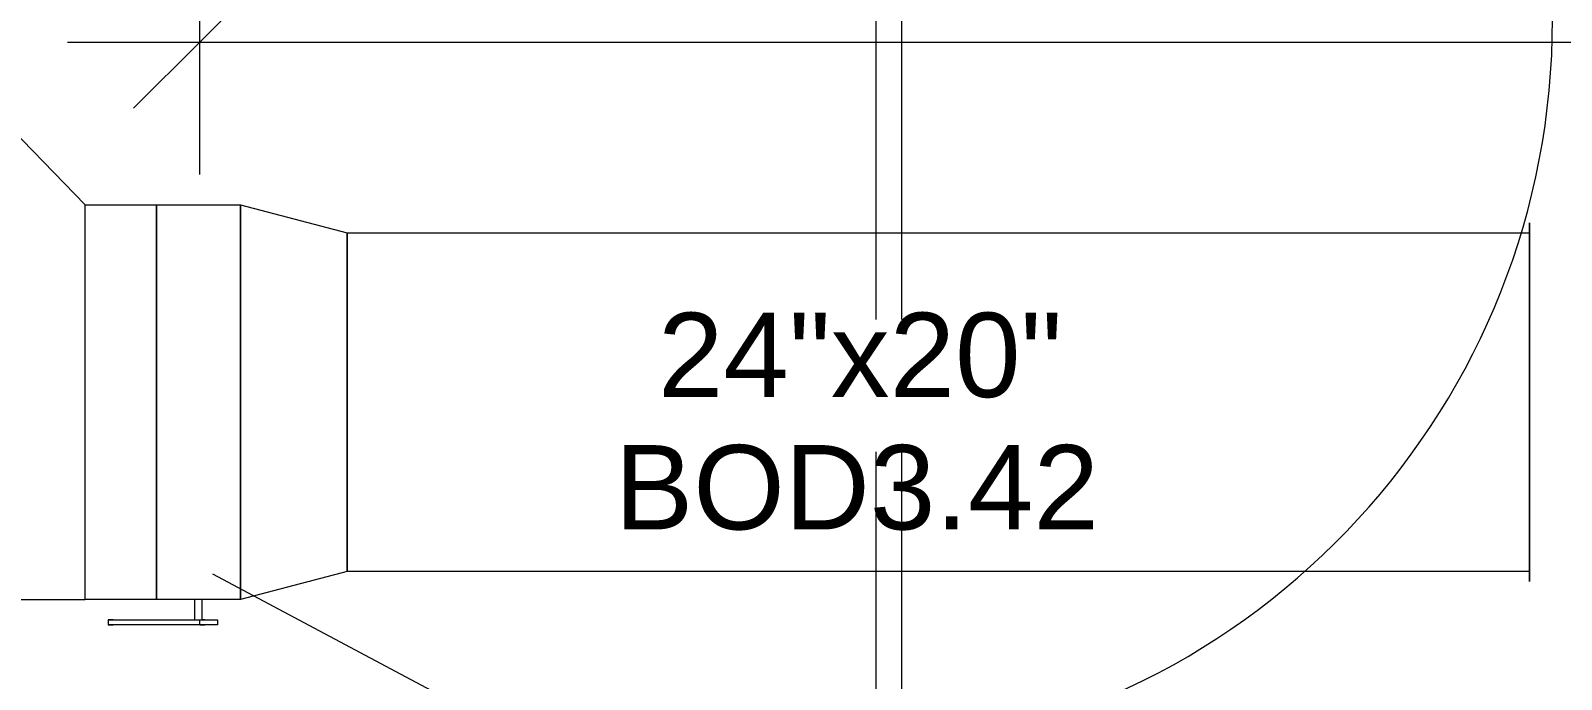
# Model space of a CAD drawing. Header units: metres. Extents: x -2 to 237, y -8 to 52.
# Drawn here: x 20.371 to 23.13, y 22.012 to 23.18 of the extents above; entities that cross this region are included whole.
import ezdxf

# ---------------------------------------------------------------- set-up
doc = ezdxf.new("R2010")
doc.units = ezdxf.units.M
doc.layers.add('HVAC - Ductos', color=5, linetype='Continuous', lineweight=0)
doc.layers.add('PDF4_Text', color=7, linetype='Continuous', lineweight=0)
doc.layers.add('PDF4_Geometry', color=7, linetype='Continuous', lineweight=0, true_color=0xaaaaaa)
doc.styles.add('PDF Helvetica', font='')
doc.styles.get('PDF Helvetica').set_extended_font_data('Helvetica')

msp = doc.modelspace()

# ---------------------------------------------------------------- linework, layer by layer
at = {"layer": 'HVAC - Ductos', "lineweight": 0}
for points in [[(20.6762, 22.9208), (20.6762, 23.159), (20.6762, 23.3973)], [(20.7953, 23.2782), (20.6762, 23.159), (20.5571, 23.0399)], [(20.438, 23.159), (25.4961, 23.159)], [(23.0724, 22.8154), (23.0724, 22.206), (23.0724, 22.8154)], [(23.0724, 22.8154), (23.0724, 22.206), (23.0724, 22.8154)], [(23.0724, 22.8154), (23.0724, 22.206), (23.0724, 22.8154)], [(23.0724, 22.8154), (23.0724, 22.206), (23.0724, 22.8154)], [(23.0724, 22.8154), (23.0724, 22.206), (23.0724, 22.8154)], [(23.0724, 22.8154), (23.0724, 22.206), (23.0724, 22.8154)], [(23.0724, 22.8154), (23.0724, 22.206), (23.0724, 22.8154)], [(23.0724, 22.8154), (23.0724, 22.206), (23.0724, 22.8154)], [(23.0724, 22.8154), (23.0724, 22.206), (23.0724, 22.8154)], [(23.0724, 22.8154), (23.0724, 22.206), (23.0724, 22.8154)], [(23.0724, 22.8154), (23.0724, 22.206), (23.0724, 22.8154)], [(23.0724, 22.8154), (23.0724, 22.206), (23.0724, 22.8154)], [(23.0724, 22.8154), (23.0724, 22.206), (23.0724, 22.8154)], [(23.0724, 22.8154), (23.0724, 22.206), (23.0724, 22.8154)], [(23.0724, 22.8154), (23.0724, 22.206), (23.0724, 22.8154)], [(23.0724, 22.8154), (23.0724, 22.206), (23.0724, 22.8154)], [(23.0724, 22.8154), (23.0724, 22.206), (23.0724, 22.8154)], [(23.0724, 22.8154), (23.0724, 22.206), (23.0724, 22.8154)], [(23.0724, 22.8154), (23.0724, 22.206), (23.0724, 22.8154)], [(23.0724, 22.8154), (23.0724, 22.206), (23.0724, 22.8154)], [(23.0724, 22.8154), (23.0724, 22.206), (23.0724, 22.8154)], [(23.0724, 22.8154), (23.0724, 22.206), (23.0724, 22.8154)], [(23.0724, 22.8154), (23.0724, 22.206), (23.0724, 22.8154)], [(23.0724, 22.8154), (23.0724, 22.206), (23.0724, 22.8154)], [(23.0724, 22.8154), (23.0724, 22.206), (23.0724, 22.8154)], [(23.0724, 22.8154), (23.0724, 22.206), (23.0724, 22.8154)], [(23.0724, 22.8154), (23.0724, 22.206), (23.0724, 22.8154)], [(23.0724, 22.8154), (23.0724, 22.206), (23.0724, 22.8154)], [(23.0724, 22.8154), (23.0724, 22.206), (23.0724, 22.8154)], [(23.0724, 22.8154), (23.0724, 22.206), (23.0724, 22.8154)], [(23.0724, 22.8154), (23.0724, 22.206), (23.0724, 22.8154)], [(23.0724, 22.8154), (23.0724, 22.206), (23.0724, 22.8154)], [(23.0724, 22.8154), (23.0724, 22.206), (23.0724, 22.8154)], [(23.0724, 22.8154), (23.0724, 22.206), (23.0724, 22.8154)], [(23.0724, 22.8154), (23.0724, 22.206), (23.0724, 22.8154)], [(23.0724, 22.8154), (23.0724, 22.206), (23.0724, 22.8154)], [(23.0724, 22.8154), (23.0724, 22.206), (23.0724, 22.8154)], [(23.0724, 22.8154), (23.0724, 22.206), (23.0724, 22.8154)], [(23.0724, 22.8154), (23.0724, 22.206), (23.0724, 22.8154)], [(23.0724, 22.8017), (23.0724, 22.8062), (23.0724, 22.8017)], [(23.0724, 22.8017), (23.0724, 22.8062), (23.0724, 22.8017)], [(23.0724, 22.7513), (23.0724, 22.7558), (23.0724, 22.7513)], [(23.0724, 22.7376), (23.0724, 22.7421), (23.0724, 22.7376)], [(23.0724, 22.6872), (23.0724, 22.6918), (23.0724, 22.6872)], [(23.0724, 22.6367), (23.0724, 22.6413), (23.0724, 22.6367)], [(23.0724, 22.6367), (23.0724, 22.6413), (23.0724, 22.6367)], [(23.0724, 22.623), (23.0724, 22.6276), (23.0724, 22.623)], [(23.0724, 22.5864), (23.0724, 22.591), (23.0724, 22.5864)], [(23.0724, 22.5726), (23.0724, 22.5772), (23.0724, 22.5726)], [(23.0724, 22.5222), (23.0724, 22.5268), (23.0724, 22.5222)], [(23.0724, 22.4718), (23.0724, 22.4764), (23.0724, 22.4718)], [(23.0724, 22.4581), (23.0724, 22.4627), (23.0724, 22.4581)], [(23.0724, 22.4077), (23.0724, 22.4123), (23.0724, 22.4077)], [(23.0724, 22.3573), (23.0724, 22.3618), (23.0724, 22.3573)], [(23.0724, 22.3069), (23.0724, 22.3115), (23.0724, 22.3069)], [(23.0724, 22.2931), (23.0724, 22.2977), (23.0724, 22.2931)], [(23.0724, 22.2427), (23.0724, 22.2473), (23.0724, 22.2427)], [(20.6991, 22.2015), (21.2673, 21.8991)]]:
    msp.add_lwpolyline(points, dxfattribs=at)
for points in [[(20.5984, 22.8659), (20.5984, 22.1557), (20.47, 22.1557), (20.47, 22.8659), (20.3189, 23.0216), (20.3189, 22.1557), (20.47, 22.1557), (20.47, 22.8659)], [(20.7495, 22.1557), (20.5984, 22.1557), (20.5984, 22.8659), (20.7495, 22.8659)], [(20.9419, 22.206), (20.7495, 22.1557), (20.7495, 22.8659), (20.9419, 22.8154)], [(23.0724, 22.206), (20.9419, 22.206), (20.9419, 22.8154), (23.0724, 22.8154)], [(23.0724, 22.1878), (23.0724, 22.8338)], [(23.0724, 22.8154), (23.0724, 22.206)], [(23.0724, 22.7513), (23.0724, 22.7558)], [(23.0724, 22.7376), (23.0724, 22.7421)], [(23.0724, 22.623), (23.0724, 22.6276)], [(23.0724, 22.5864), (23.0724, 22.591)], [(23.0724, 22.5726), (23.0724, 22.5772)], [(23.0724, 22.4718), (23.0724, 22.4764)], [(23.0724, 22.4581), (23.0724, 22.4627)], [(23.0724, 22.4077), (23.0724, 22.4123)], [(23.0724, 22.3069), (23.0724, 22.3115)], [(23.0724, 22.2931), (23.0724, 22.2977)]]:
    msp.add_lwpolyline(points, close=True, dxfattribs=at)
at = {"layer": 'PDF4_Geometry', "lineweight": 0}
for points in [[(21.8949, 22.6596), (21.8949, 23.2003), (21.9407, 23.2003), (21.9407, 22.6596)], [(21.9407, 22.4214), (21.9407, 21.8762), (21.8949, 21.8762), (21.8949, 22.4214)]]:
    msp.add_lwpolyline(points, dxfattribs=at)
at = {"layer": 'PDF4_Geometry', "color": 1, "lineweight": 0}
for points in [[(20.5204, 22.119), (20.5159, 22.119), (20.5113, 22.119), (20.5159, 22.119), (20.5204, 22.119), (20.6762, 22.119), (20.7083, 22.119), (20.7083, 22.1098), (20.6762, 22.1098), (20.6762, 22.119), (20.6808, 22.119), (20.6854, 22.119), (20.6808, 22.119), (20.6808, 22.1557)], [(20.667, 22.1557), (20.667, 22.119)], [(20.5113, 22.119), (20.5113, 22.1098)], [(20.6762, 22.1098), (20.5204, 22.1098), (20.5159, 22.1098), (20.5113, 22.1098), (20.5159, 22.1098), (20.5204, 22.1098)]]:
    msp.add_lwpolyline(points, dxfattribs=at)
msp.add_lwpolyline([(20.6762, 22.1098), (20.6808, 22.1098), (20.6854, 22.1098), (20.6808, 22.1098)], close=True, dxfattribs=at)
at = {"layer": 'PDF4_Geometry', "lineweight": 0}
msp.add_arc((21.7869, 23.1986), 1.3268, 274.6706, 0.0724, dxfattribs=at)

# ---------------------------------------------------------------- texts
at = {"layer": 'PDF4_Text', "lineweight": 0, "char_height": 0.1519, "attachment_point": 4, "style": 'PDF Helvetica'}
for s, insert in [('24"x20"', (21.5018, 22.5948)), ('BOD3.42', (21.4239, 22.3566))]:
    msp.add_mtext(s, dxfattribs=dict(at, insert=insert))

doc.saveas('drawing.dxf')
